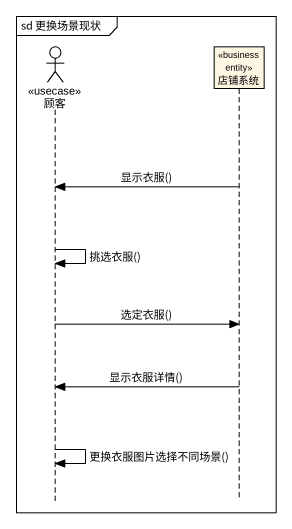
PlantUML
@startuml
mainframe sd 更换场景现状
hide footbox
actor 顾客 <<usecase>>
participant 店铺系统 <<business entity>>

店铺系统 -> 顾客 : 显示衣服()
顾客 -> 顾客 : 挑选衣服()
顾客 -> 店铺系统 : 选定衣服()
店铺系统 -> 顾客 : 显示衣服详情()
顾客 -> 顾客 : 更换衣服图片选择不同场景()
@enduml
